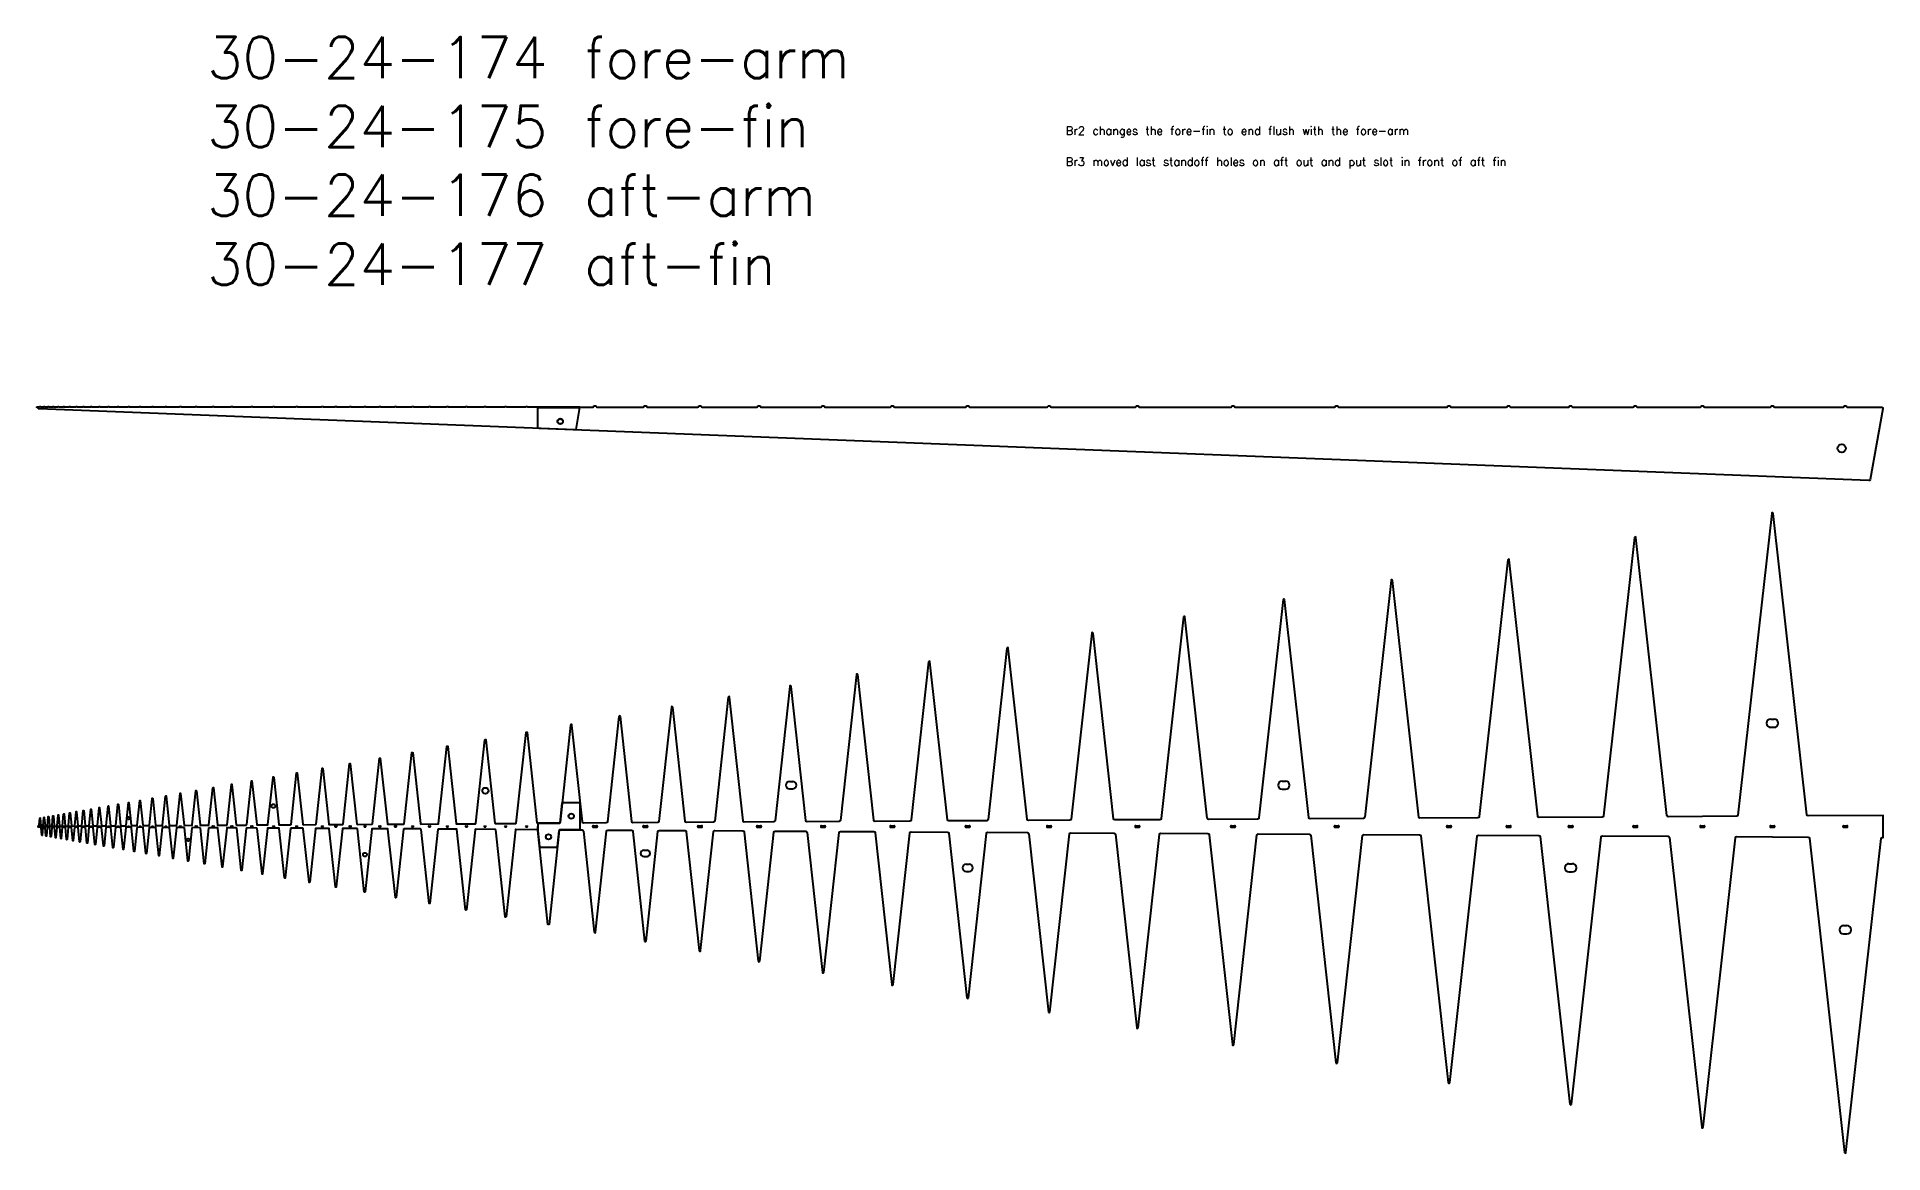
# Model space of a CAD drawing. Extents: x 1.1 to 45.7, y -7.9 to 19.1.
import ezdxf

# ---------------------------------------------------------------- set-up
doc = ezdxf.new("R2010")
doc.units = 0
doc.header["$MEASUREMENT"] = 0
doc.layers.get('0').update_dxf_attribs({"linetype": 'CONTINUOUS'})
for name, color, linetype in [('backArm', 7, 'CONTINUOUS'), ('backArmNotes', 1, 'CONTINUOUS'), ('backFin', 7, 'CONTINUOUS'), ('frontArm', 7, 'CONTINUOUS'), ('frontFin', 7, 'CONTINUOUS')]:
    doc.layers.add(name, color=color, linetype=linetype)
doc.layers.get('backArmNotes').off()
doc.styles.get("Standard").update_dxf_attribs({"font": 'txt.shx'})

# ---------------------------------------------------------------- blocks, each defined once
blk = doc.blocks.new('SLOT3678')
at = {"layer": 'backArm'}
for p, q in [((-0.03925, 0.019), (0.03925, 0.019)), ((-0.03925, -0.019), (0.03925, -0.019))]:
    blk.add_line(p, q, dxfattribs=at)
for centre, start, end in [((-0.03925, 0), 90, 270), ((0.03925, 0), 270, 90)]:
    blk.add_arc(centre, 0.019, start, end, dxfattribs=at)
blk = doc.blocks.new('SLOT1025')
at = {"layer": 'frontArm'}
for p, q in [((-0.0125, 0.005), (0.0125, 0.005)), ((-0.0125, -0.005), (0.0125, -0.005))]:
    blk.add_line(p, q, dxfattribs=at)
for centre, start, end in [((-0.0125, 0), 90, 270), ((0.0125, 0), 270, 90)]:
    blk.add_arc(centre, 0.005, start, end, dxfattribs=at)
blk = doc.blocks.new('SLOT1236')
at = {"layer": 'frontArm'}
for p, q in [((-0.018, 0.006), (0.018, 0.006)), ((-0.018, -0.006), (0.018, -0.006))]:
    blk.add_line(p, q, dxfattribs=at)
for centre, start, end in [((-0.018, 0), 90, 270), ((0.018, 0), 270, 90)]:
    blk.add_arc(centre, 0.006, start, end, dxfattribs=at)
blk = doc.blocks.new('BACKFIN')
blk.add_lwpolyline([(0, -0.225), (0, 0.225, -0.414214), (0.03, 0.255), (1.012, 0.255, 0.414214), (1.016, 0.259), (1.016, 0.261, -0.414214), (1.02, 0.265), (1.316, 0.265), (1.328, 0.265, 0.320734), (1.357, 0.286, -0.345639), (1.372, 0.297), (1.392, 0.297, -0.345639), (1.407, 0.286, 0.320734), (1.436, 0.265), (1.448, 0.265), (2.534, 0.265), (2.546, 0.265, 0.320734), (2.575, 0.286, -0.345639), (2.59, 0.297), (2.61, 0.297, -0.345639), (2.625, 0.286, 0.320734), (2.655, 0.265), (2.666, 0.265), (3.854, 0.265), (3.866, 0.265, 0.320734), (3.895, 0.286, -0.345639), (3.91, 0.297), (3.93, 0.297, -0.345639), (3.945, 0.286, 0.320734), (3.974, 0.265), (3.986, 0.265), (5.284, 0.265), (5.296, 0.265, 0.320734), (5.325, 0.286, -0.345639), (5.34, 0.297), (5.36, 0.297, -0.345639), (5.375, 0.286, 0.320734), (5.404, 0.265), (5.416, 0.265), (6.833, 0.265), (6.845, 0.265, 0.320734), (6.874, 0.286, -0.345639), (6.889, 0.297), (6.909, 0.297, -0.345639), (6.924, 0.286, 0.320734), (6.954, 0.265), (6.965, 0.265), (8.512, 0.265), (8.524, 0.265, 0.320734), (8.553, 0.286, -0.345639), (8.568, 0.297), (8.588, 0.297, -0.345639), (8.603, 0.286, 0.320734), (8.632, 0.265), (8.644, 0.265), (10.331, 0.265), (10.343, 0.265, 0.320734), (10.372, 0.286, -0.345639), (10.387, 0.297), (10.407, 0.297, -0.345639), (10.422, 0.286, 0.320734), (10.451, 0.265), (10.463, 0.265), (12.302, 0.265), (12.313, 0.265, 0.320734), (12.343, 0.286, -0.345639), (12.358, 0.297), (12.378, 0.297, -0.345639), (12.392, 0.286, 0.320734), (12.422, 0.265), (12.433, 0.265), (14.437, 0.265), (14.449, 0.265, 0.320734), (14.478, 0.286, -0.345639), (14.493, 0.297), (14.513, 0.297, -0.345639), (14.528, 0.286, 0.320734), (14.557, 0.265), (14.569, 0.265), (16.75, 0.265), (16.762, 0.265, 0.320734), (16.791, 0.286, -0.345639), (16.806, 0.297), (16.826, 0.297, -0.345639), (16.841, 0.286, 0.320734), (16.87, 0.265), (16.882, 0.265), (19.257, 0.265), (19.269, 0.265, 0.320734), (19.298, 0.286, -0.345639), (19.313, 0.297), (19.333, 0.297, -0.345639), (19.348, 0.286, 0.320734), (19.377, 0.265), (19.389, 0.265), (21.973, 0.265), (21.985, 0.265, 0.320734), (22.014, 0.286, -0.345639), (22.029, 0.297), (22.049, 0.297, -0.345639), (22.064, 0.286, 0.320734), (22.093, 0.265), (22.105, 0.265), (23.415, 0.265), (23.426, 0.265, 0.320734), (23.456, 0.286, -0.345639), (23.471, 0.297), (23.491, 0.297, -0.345639), (23.505, 0.286, 0.320734), (23.535, 0.265), (23.546, 0.265), (24.916, 0.265), (24.927, 0.265, 0.320734), (24.956, 0.286, -0.345639), (24.971, 0.297), (24.991, 0.297, -0.345639), (25.006, 0.286, 0.320734), (25.036, 0.265), (25.047, 0.265), (26.478, 0.265), (26.489, 0.265, 0.320734), (26.519, 0.286, -0.345639), (26.534, 0.297), (26.554, 0.297, -0.345639), (26.568, 0.286, 0.320734), (26.598, 0.265), (26.609, 0.265), (28.104, 0.265), (28.115, 0.265, 0.320734), (28.145, 0.286, -0.345639), (28.16, 0.297), (28.18, 0.297, -0.345639), (28.195, 0.286, 0.320734), (28.224, 0.265), (28.236, 0.265), (29.796, 0.265), (29.808, 0.265, 0.320734), (29.837, 0.286, -0.345639), (29.852, 0.297), (29.872, 0.297, -0.345639), (29.887, 0.286, 0.320734), (29.917, 0.265), (29.928, 0.265), (31.558, 0.265), (31.57, 0.265, 0.320734), (31.599, 0.286, -0.345639), (31.614, 0.297), (31.634, 0.297, -0.345639), (31.649, 0.286, 0.320734), (31.678, 0.265), (31.69, 0.265), (32.497, 0.265, -0.466308), (32.532, 0.224), (32.23, -1.488, -0.375117), (32.23, -1.488, -0.375117), (32.194, -1.517), (0.029, -0.255, -0.40277)], format="xyb", close=True)
at = {"layer": 'backFin'}
for centre, radius in [((0.543, -0.085), 0.065), ((31.538, -0.735), 0.1)]:
    blk.add_circle(centre, radius, dxfattribs=at)
blk = doc.blocks.new('FRONTFIN')
at = {"layer": 'frontFin'}
blk.add_lwpolyline([(14.114, -0.616), (1.139, -0.107), (1.135, -0.107, -0.454422), (1.131, -0.101), (1.132, -0.093), (1.132, -0.093, 0.399989), (1.126, -0.083), (1.096, -0.078, -0.414214), (1.091, -0.072), (1.093, -0.062, -0.414214), (1.099, -0.058), (1.124, -0.063), (1.124, -0.063), (1.134, -0.063), (1.134, -0.063), (1.134, -0.063), (1.146, -0.063), (1.15, -0.063, 0.414214), (1.158, -0.055), (1.158, -0.055, -0.414214), (1.163, -0.05), (1.171, -0.05, -0.414214), (1.176, -0.055), (1.176, -0.055, 0.414214), (1.184, -0.063), (1.185, -0.063), (1.244, -0.063), (1.247, -0.063, 0.414214), (1.255, -0.055), (1.255, -0.055, -0.414214), (1.26, -0.05), (1.268, -0.05, -0.414214), (1.273, -0.055), (1.273, -0.055, 0.414214), (1.281, -0.063), (1.283, -0.063), (1.349, -0.063), (1.353, -0.063, 0.414214), (1.361, -0.055), (1.361, -0.055, -0.414214), (1.366, -0.05), (1.374, -0.05, -0.414214), (1.379, -0.055), (1.379, -0.055, 0.414214), (1.387, -0.063), (1.388, -0.063), (1.464, -0.063), (1.467, -0.063, 0.414214), (1.475, -0.055), (1.475, -0.055, -0.414214), (1.48, -0.05), (1.488, -0.05, -0.414214), (1.493, -0.055), (1.493, -0.055, 0.414214), (1.501, -0.063), (1.503, -0.063), (1.587, -0.063), (1.591, -0.063, 0.414214), (1.599, -0.055), (1.599, -0.055, -0.414214), (1.604, -0.05), (1.612, -0.05, -0.414214), (1.617, -0.055), (1.617, -0.055, 0.414214), (1.625, -0.063), (1.627, -0.063), (1.722, -0.063), (1.726, -0.063, 0.414214), (1.734, -0.055), (1.734, -0.055, -0.414214), (1.739, -0.05), (1.747, -0.05, -0.414214), (1.752, -0.055), (1.752, -0.055, 0.414214), (1.76, -0.063), (1.761, -0.063), (1.867, -0.063), (1.871, -0.063, 0.414214), (1.879, -0.055), (1.879, -0.055, -0.414214), (1.884, -0.05), (1.892, -0.05, -0.414214), (1.897, -0.055), (1.897, -0.055, 0.414214), (1.905, -0.063), (1.906, -0.063), (2.025, -0.063), (2.029, -0.063, 0.414214), (2.037, -0.055), (2.037, -0.055, -0.414214), (2.042, -0.05), (2.05, -0.05, -0.414214), (2.055, -0.055), (2.055, -0.055, 0.414214), (2.063, -0.063), (2.064, -0.063), (2.196, -0.063), (2.199, -0.063, 0.414214), (2.207, -0.055), (2.207, -0.055, -0.414214), (2.212, -0.05), (2.22, -0.05, -0.414214), (2.225, -0.055), (2.225, -0.055, 0.414214), (2.233, -0.063), (2.235, -0.063), (2.381, -0.063), (2.385, -0.063, 0.414214), (2.393, -0.055), (2.393, -0.055, -0.414214), (2.398, -0.05), (2.406, -0.05, -0.414214), (2.411, -0.055), (2.411, -0.055, 0.414214), (2.419, -0.063), (2.42, -0.063), (2.581, -0.063), (2.585, -0.063, 0.414214), (2.593, -0.055), (2.593, -0.055, -0.414214), (2.598, -0.05), (2.606, -0.05, -0.414214), (2.611, -0.055), (2.611, -0.055, 0.414214), (2.619, -0.063), (2.62, -0.063), (2.798, -0.063), (2.802, -0.063, 0.414214), (2.81, -0.055), (2.81, -0.055, -0.414214), (2.815, -0.05), (2.823, -0.05, -0.414214), (2.828, -0.055), (2.828, -0.055, 0.414214), (2.836, -0.063), (2.838, -0.063), (3.034, -0.063), (3.038, -0.063, 0.414214), (3.046, -0.055), (3.046, -0.055, -0.414214), (3.051, -0.05), (3.059, -0.05, -0.414214), (3.064, -0.055), (3.064, -0.055, 0.414214), (3.072, -0.063), (3.073, -0.063), (3.289, -0.063), (3.293, -0.063, 0.414214), (3.301, -0.055), (3.301, -0.055, -0.414214), (3.306, -0.05), (3.314, -0.05, -0.414214), (3.319, -0.055), (3.319, -0.055, 0.414214), (3.327, -0.063), (3.328, -0.063), (3.565, -0.063), (3.569, -0.063, 0.414214), (3.577, -0.055), (3.577, -0.055, -0.414214), (3.582, -0.05), (3.59, -0.05, -0.414214), (3.595, -0.055), (3.595, -0.055, 0.414214), (3.603, -0.063), (3.604, -0.063), (3.865, -0.063), (3.868, -0.063, 0.414214), (3.876, -0.055), (3.876, -0.055, -0.414214), (3.881, -0.05), (3.889, -0.05, -0.414214), (3.894, -0.055), (3.894, -0.055, 0.414214), (3.902, -0.063), (3.904, -0.063), (4.189, -0.063), (4.193, -0.063, 0.414214), (4.201, -0.055), (4.201, -0.055, -0.414214), (4.206, -0.05), (4.214, -0.05, -0.414214), (4.219, -0.055), (4.219, -0.055, 0.414214), (4.227, -0.063), (4.228, -0.063), (4.532, -0.063), (4.536, -0.063, 0.414214), (4.544, -0.055), (4.544, -0.055, -0.414214), (4.549, -0.05), (4.573, -0.05, -0.414214), (4.578, -0.055), (4.578, -0.055, 0.414214), (4.586, -0.063), (4.587, -0.063), (4.913, -0.063), (4.917, -0.063, 0.414214), (4.925, -0.055), (4.925, -0.055, -0.414214), (4.93, -0.05), (4.954, -0.05, -0.414214), (4.959, -0.055), (4.959, -0.055, 0.414214), (4.967, -0.063), (4.968, -0.063), (5.326, -0.063), (5.33, -0.063, 0.414214), (5.338, -0.055), (5.338, -0.055, -0.414214), (5.343, -0.05), (5.367, -0.05, -0.414214), (5.372, -0.055), (5.372, -0.055, 0.414214), (5.38, -0.063), (5.381, -0.063), (5.777, -0.063), (5.781, -0.063, 0.414214), (5.789, -0.055), (5.789, -0.055, -0.414214), (5.794, -0.05), (5.818, -0.05, -0.414214), (5.823, -0.055), (5.823, -0.055, 0.414214), (5.831, -0.063), (5.832, -0.063), (6.262, -0.063), (6.266, -0.063, 0.414214), (6.274, -0.055), (6.274, -0.055, -0.414214), (6.279, -0.05), (6.303, -0.05, -0.414214), (6.308, -0.055), (6.308, -0.055, 0.414214), (6.316, -0.063), (6.317, -0.063), (6.787, -0.063), (6.791, -0.063, 0.414214), (6.799, -0.055), (6.799, -0.055, -0.414214), (6.804, -0.05), (6.828, -0.05, -0.414214), (6.833, -0.055), (6.833, -0.055, 0.414214), (6.841, -0.063), (6.842, -0.063), (7.345, -0.063), (7.349, -0.063, 0.414214), (7.357, -0.055), (7.357, -0.055, -0.414214), (7.362, -0.05), (7.386, -0.05, -0.414214), (7.391, -0.055), (7.391, -0.055, 0.414214), (7.399, -0.063), (7.4, -0.063), (7.967, -0.063), (7.971, -0.063, 0.414214), (7.979, -0.055), (7.979, -0.055, -0.414214), (7.984, -0.05), (8.008, -0.05, -0.414214), (8.013, -0.055), (8.013, -0.055, 0.414214), (8.021, -0.063), (8.022, -0.063), (8.294, -0.063), (8.298, -0.063, 0.414214), (8.306, -0.055), (8.306, -0.055, -0.414214), (8.311, -0.05), (8.335, -0.05, -0.414214), (8.34, -0.055), (8.34, -0.055, 0.414214), (8.348, -0.063), (8.349, -0.063), (8.641, -0.063), (8.645, -0.063, 0.414214), (8.653, -0.055), (8.653, -0.055, -0.414214), (8.658, -0.05), (8.682, -0.05, -0.414214), (8.687, -0.055), (8.687, -0.055, 0.414214), (8.695, -0.063), (8.696, -0.063), (8.996, -0.063), (9, -0.063, 0.414214), (9.008, -0.055), (9.008, -0.055, -0.414214), (9.013, -0.05), (9.037, -0.05, -0.414214), (9.042, -0.055), (9.042, -0.055, 0.414214), (9.05, -0.063), (9.051, -0.063), (9.358, -0.063), (9.362, -0.063, 0.414214), (9.37, -0.055), (9.37, -0.055, -0.414214), (9.375, -0.05), (9.399, -0.05, -0.414214), (9.404, -0.055), (9.404, -0.055, 0.414214), (9.412, -0.063), (9.413, -0.063), (9.734, -0.063), (9.738, -0.063, 0.414214), (9.746, -0.055), (9.746, -0.055, -0.414214), (9.751, -0.05), (9.775, -0.05, -0.414214), (9.78, -0.055), (9.78, -0.055, 0.414214), (9.788, -0.063), (9.789, -0.063), (10.15, -0.063), (10.154, -0.063, 0.414214), (10.162, -0.055), (10.162, -0.055, -0.414214), (10.167, -0.05), (10.191, -0.05, -0.414214), (10.196, -0.055), (10.196, -0.055, 0.414214), (10.204, -0.063), (10.205, -0.063), (10.558, -0.063), (10.561, -0.063, 0.414214), (10.569, -0.055), (10.569, -0.055, -0.414214), (10.574, -0.05), (10.598, -0.05, -0.414214), (10.603, -0.055), (10.603, -0.055, 0.414214), (10.611, -0.063), (10.613, -0.063), (10.991, -0.063), (10.994, -0.063, 0.414214), (11.002, -0.055), (11.002, -0.055, -0.414214), (11.007, -0.05), (11.031, -0.05, -0.414214), (11.036, -0.055), (11.036, -0.055, 0.414214), (11.044, -0.063), (11.046, -0.063), (11.451, -0.063), (11.455, -0.063, 0.414214), (11.463, -0.055), (11.463, -0.055, -0.414214), (11.468, -0.05), (11.492, -0.05, -0.414214), (11.497, -0.055), (11.497, -0.055, 0.414214), (11.505, -0.063), (11.506, -0.063), (11.901, -0.063), (11.904, -0.063, 0.414214), (11.912, -0.055), (11.912, -0.055, -0.414214), (11.917, -0.05), (11.941, -0.05, -0.414214), (11.946, -0.055), (11.946, -0.055, 0.414214), (11.954, -0.063), (11.956, -0.063), (12.399, -0.063), (12.403, -0.063, 0.414214), (12.411, -0.055), (12.411, -0.055, -0.414214), (12.416, -0.05), (12.44, -0.05, -0.414214), (12.445, -0.055), (12.445, -0.055, 0.414214), (12.453, -0.063), (12.454, -0.063), (12.907, -0.063), (12.911, -0.063, 0.414214), (12.919, -0.055), (12.919, -0.055, -0.414214), (12.924, -0.05), (12.948, -0.05, -0.414214), (12.953, -0.055), (12.953, -0.055, 0.414214), (12.961, -0.063), (12.963, -0.063), (14.208, -0.063, -0.466308), (14.218, -0.074), (14.124, -0.608, -0.375117)], format="xyb", close=True, dxfattribs=at)
blk.add_circle((13.75, -0.411), 0.065, dxfattribs=at)

msp = doc.modelspace()

# ---------------------------------------------------------------- linework, layer by layer
at = {"layer": 'backArm'}
for p, q in [((43.03, 2.6), (43.11, 2.6)), ((43.03, 2.4), (43.11, 2.4)), ((19.293, 1.087), (19.373, 1.087)), ((19.293, 0.913), (19.373, 0.913)), ((31.212, 1.1), (31.292, 1.1)), ((31.212, 0.9), (31.292, 0.9)), ((15.768, -0.576), (15.848, -0.576)), ((15.768, -0.724), (15.848, -0.724)), ((23.564, -0.913), (23.644, -0.913)), ((23.564, -1.087), (23.644, -1.087)), ((38.149, -0.9), (38.229, -0.9)), ((38.149, -1.1), (38.229, -1.1)), ((44.791, -2.4), (44.871, -2.4)), ((44.791, -2.6), (44.871, -2.6))]:
    msp.add_line(p, q, dxfattribs=at)
msp.add_lwpolyline([(13.267, -0.5), (13.663, -0.5, 0.383331), (13.683, -0.482), (13.723, -0.108, -0.382373), (13.755, -0.08), (14.278, -0.083, -0.380499), (14.31, -0.112), (14.573, -2.557, 0.898249), (14.606, -2.557), (14.869, -0.115, -0.382169), (14.901, -0.086), (15.472, -0.09, -0.380445), (15.504, -0.119), (15.791, -2.772, 0.897821), (15.824, -2.772), (16.111, -0.122, -0.381981), (16.142, -0.094), (16.767, -0.098, -0.380396), (16.798, -0.126), (17.11, -3.005, 0.897427), (17.144, -3.005), (17.456, -0.13, -0.381809), (17.488, -0.101), (18.169, -0.106, -0.38035), (18.201, -0.134), (18.54, -3.257, 0.897064), (18.574, -3.257), (18.914, -0.138, -0.38165), (18.945, -0.11), (19.688, -0.115, -0.380307), (19.72, -0.143), (20.09, -3.53, 0.896729), (20.124, -3.53), (20.493, -0.148, -0.381503), (20.525, -0.119), (21.334, -0.124, -0.380267), (21.366, -0.153), (21.768, -3.826, 0.896421), (21.802, -3.826), (22.204, -0.158, -0.381368), (22.236, -0.129), (23.118, -0.135, -0.38023), (23.149, -0.163), (23.587, -4.147, 0.896137), (23.621, -4.147), (24.058, -0.168, -0.381244), (24.09, -0.14), (25.05, -0.146, -0.380196), (25.082, -0.174), (25.558, -4.494, 0.895875), (25.592, -4.494), (26.067, -0.18, -0.381129), (26.099, -0.152), (27.144, -0.158, -0.380164), (27.176, -0.186), (27.693, -4.871, 0.895634), (27.727, -4.871), (28.244, -0.193, -0.381023), (28.275, -0.164), (29.413, -0.171, -0.380134), (29.444, -0.2), (30.007, -5.279, 0.895411), (30.04, -5.279), (30.602, -0.206, -0.380926), (30.633, -0.178), (31.871, -0.186, -0.380107), (31.902, -0.214), (32.513, -5.721, 0.895206), (32.547, -5.721), (33.157, -0.221, -0.380836), (33.189, -0.193), (34.534, -0.201, -0.380081), (34.566, -0.229), (35.229, -6.2, 0.895017), (35.263, -6.2), (35.926, -0.237, -0.380754), (35.957, -0.209), (37.42, -0.218, -0.380058), (37.451, -0.246), (38.172, -6.719, 0.894843), (38.206, -6.719), (38.925, -0.255, -0.380678), (38.957, -0.226), (40.546, -0.236, -0.380036), (40.578, -0.264), (41.36, -7.281, 0.894682), (41.394, -7.281), (42.175, -0.274, -0.380607), (42.207, -0.245), (43.934, -0.256, -0.380016), (43.965, -0.284), (44.815, -7.89, 0.894534), (44.848, -7.89), (45.697, -0.294, -0.380543), (45.728, -0.266), (45.746, -0.266), (45.746, 0.266), (43.932, 0.255, -0.386924), (43.901, 0.284), (43.087, 7.579, 0.894609), (43.053, 7.579), (42.237, 0.274, -0.380573), (42.206, 0.246), (40.549, 0.236, -0.386963), (40.518, 0.264), (39.768, 6.994, 0.894763), (39.734, 6.994), (38.983, 0.255, -0.38064), (38.951, 0.227), (37.427, 0.218, -0.387006), (37.395, 0.246), (36.705, 6.454, 0.894931), (36.671, 6.454), (35.979, 0.238, -0.380713), (35.948, 0.209), (34.545, 0.201, -0.387053), (34.514, 0.229), (33.878, 5.955, 0.895113), (33.844, 5.955), (33.207, 0.222, -0.380792), (33.176, 0.193), (31.885, 0.185, -0.387105), (31.854, 0.214), (31.269, 5.495, 0.89531), (31.235, 5.495), (30.649, 0.207, -0.380878), (30.617, 0.178), (29.431, 0.171, -0.38716), (29.399, 0.199), (28.86, 5.071, 0.895524), (28.827, 5.071), (28.287, 0.193, -0.380972), (28.256, 0.164), (27.165, 0.158, -0.387221), (27.133, 0.186), (26.638, 4.679, 0.895756), (26.604, 4.679), (26.108, 0.18, -0.381073), (26.076, 0.152), (25.074, 0.146, -0.387286), (25.042, 0.174), (24.587, 4.317, 0.896008), (24.553, 4.317), (24.096, 0.169, -0.381182), (24.065, 0.14), (23.144, 0.134, -0.387358), (23.113, 0.163), (22.693, 3.983, 0.896281), (22.66, 3.983), (22.24, 0.158, -0.381302), (22.208, 0.129), (21.363, 0.124, -0.387435), (21.331, 0.152), (20.946, 3.675, 0.896577), (20.912, 3.675), (20.526, 0.148, -0.381431), (20.495, 0.119), (19.719, 0.114, -0.387519), (19.687, 0.143), (19.333, 3.391, 0.896899), (19.3, 3.391), (18.945, 0.139, -0.381571), (18.913, 0.11), (18.202, 0.106, -0.38761), (18.17, 0.134), (17.845, 3.128, 0.897248), (17.811, 3.128), (17.485, 0.13, -0.381724), (17.454, 0.102), (16.801, 0.097, -0.38771), (16.77, 0.126), (16.471, 2.886, 0.897627), (16.437, 2.886), (16.138, 0.122, -0.381889), (16.107, 0.094), (15.509, 0.09, -0.387818), (15.477, 0.118), (15.203, 2.663, 0.898038), (15.169, 2.663), (14.895, 0.115, -0.382069), (14.863, 0.087), (14.316, 0.083, -0.387935), (14.285, 0.112), (14.033, 2.456, 0.898485), (13.999, 2.456), (13.747, 0.108, -0.382264), (13.716, 0.08), (13.227, 0.077, 0.412511), (13.207, 0.057), (13.207, -0.105), (13.248, -0.482, 0.383328)], format="xyb", close=True, dxfattribs=at)
msp.add_lwpolyline([(13.207, -0.105), (13.207, 0)], dxfattribs=at)
for centre in [(14.016, 0.25), (13.465, -0.25)]:
    msp.add_circle(centre, 0.065, dxfattribs=at)
for centre, radius, start, end in [((43.03, 2.5), 0.1, 90, 270), ((43.11, 2.5), 0.1, 270, 90), ((19.293, 1), 0.087, 90, 270), ((19.373, 1), 0.087, 270, 90), ((31.212, 1), 0.1, 90, 270), ((31.292, 1), 0.1, 270, 90), ((15.768, -0.65), 0.074, 90, 270), ((15.848, -0.65), 0.074, 270, 90), ((23.564, -1), 0.087, 90, 270), ((23.644, -1), 0.087, 270, 90), ((38.149, -1), 0.1, 90, 270), ((38.229, -1), 0.1, 270, 90), ((44.791, -2.5), 0.1, 90, 270), ((44.871, -2.5), 0.1, 270, 90)]:
    msp.add_arc(centre, radius, start, end, dxfattribs=at)
at = {"layer": 'frontArm'}
msp.add_lwpolyline([(2.442, -0.016), (2.361, -0.016, 0.394532), (2.35, -0.026), (2.313, -0.401, -0.90529), (2.301, -0.401), (2.264, -0.026, 0.373457), (2.254, -0.016), (2.179, -0.016, 0.416228), (2.169, -0.026), (2.135, -0.37, -0.906387), (2.123, -0.37), (2.09, -0.025, 0.386152), (2.08, -0.016), (2.012, -0.016, 0.409265), (2.002, -0.026), (1.971, -0.341, -0.907586), (1.959, -0.341), (1.929, -0.026, 0.421587), (1.919, -0.016), (1.857, -0.016, 0.427492), (1.847, -0.026), (1.82, -0.314, -0.908896), (1.808, -0.314), (1.78, -0.026, 0.433076), (1.77, -0.016), (1.715, -0.016, 0.434436), (1.705, -0.026), (1.68, -0.29, -0.910329), (1.668, -0.29), (1.643, -0.026, 0.413778), (1.633, -0.016), (1.583, -0.016, 0.435248), (1.573, -0.026), (1.551, -0.267, -0.911898), (1.539, -0.267), (1.517, -0.026, 0.393636), (1.507, -0.016), (1.462, -0.016, 0.424322), (1.452, -0.026), (1.432, -0.246, -0.913617), (1.42, -0.246), (1.4, -0.026, 0.393049), (1.39, -0.016), (1.35, -0.016, 0.426639), (1.34, -0.026), (1.322, -0.227, -0.915503), (1.31, -0.227), (1.292, -0.026, 0.431924), (1.283, -0.016), (1.246, -0.016, 0.375619), (1.236, -0.026), (1.221, -0.209, -0.917573), (1.209, -0.209), (1.193, -0.029, 0.389256), (1.183, -0.02), (1.144, -0.02), (1.13, -0.02, -0.414214), (1.124, -0.014), (1.124, 0.014, -0.428232), (1.13, 0.02), (1.137, 0.02, 0.389603), (1.146, 0.029), (1.161, 0.2, -0.918647), (1.173, 0.2), (1.189, 0.016, 0.394595), (1.199, 0.007), (1.231, 0.007, 0.379482), (1.241, 0.016), (1.258, 0.217, -0.91648), (1.27, 0.217), (1.288, 0.016, 0.393233), (1.298, 0.007), (1.334, 0.008, 0.379692), (1.344, 0.017), (1.364, 0.236, -0.914507), (1.376, 0.236), (1.396, 0.017, 0.391993), (1.405, 0.008), (1.447, 0.008, 0.379871), (1.457, 0.017), (1.478, 0.256, -0.91271), (1.49, 0.256), (1.512, 0.018, 0.390861), (1.522, 0.009), (1.568, 0.009, 0.380025), (1.578, 0.018), (1.602, 0.278, -0.91107), (1.614, 0.278), (1.638, 0.018, 0.389828), (1.648, 0.009), (1.7, 0.01, 0.380159), (1.71, 0.019), (1.737, 0.302, -0.909573), (1.749, 0.302), (1.775, 0.019, 0.388884), (1.785, 0.01), (1.843, 0.011, 0.380275), (1.852, 0.02), (1.882, 0.327, -0.908205), (1.894, 0.327), (1.924, 0.02, 0.388021), (1.934, 0.011), (1.997, 0.012, 0.380378), (2.007, 0.021), (2.04, 0.355, -0.906954), (2.052, 0.355), (2.084, 0.021, 0.38723), (2.094, 0.012), (2.165, 0.013, 0.380468), (2.174, 0.022), (2.211, 0.385, -0.905808), (2.222, 0.385), (2.258, 0.022, 0.386506), (2.268, 0.013), (2.346, 0.014, 0.380548), (2.356, 0.023), (2.396, 0.418, -0.904759), (2.407, 0.418), (2.447, 0.023, 0.385843), (2.457, 0.014), (2.543, 0.015, 0.380619), (2.553, 0.024), (2.596, 0.453, -0.903798), (2.608, 0.453), (2.651, 0.024, 0.385235), (2.661, 0.015), (2.756, 0.016, 0.380683), (2.766, 0.025), (2.813, 0.492, -0.902917), (2.825, 0.492), (2.873, 0.026, 0.384676), (2.883, 0.017), (2.986, 0.017, 0.38074), (2.996, 0.026), (3.049, 0.533, -0.902108), (3.061, 0.533), (3.113, 0.027, 0.384164), (3.123, 0.018), (3.237, 0.019, 0.380791), (3.246, 0.028), (3.304, 0.578, -0.901365), (3.316, 0.578), (3.373, 0.029, 0.383694), (3.383, 0.02), (3.508, 0.02, 0.380837), (3.517, 0.029), (3.58, 0.627, -0.900684), (3.592, 0.627), (3.654, 0.03, 0.383261), (3.664, 0.021), (3.801, 0.022, 0.380879), (3.811, 0.031), (3.879, 0.68, -0.900057), (3.891, 0.68), (3.96, 0.032, 0.382864), (3.97, 0.023), (4.119, 0.024, 0.380916), (4.129, 0.033), (4.204, 0.737, -0.899482), (4.216, 0.737), (4.29, 0.034, 0.382499), (4.3, 0.025), (4.464, 0.026, 0.38095), (4.474, 0.035), (4.555, 0.799, -0.898952), (4.567, 0.799), (4.649, 0.036, 0.382163), (4.659, 0.027), (4.837, 0.028, 0.380981), (4.847, 0.037), (4.936, 0.866, -0.898466), (4.948, 0.866), (5.037, 0.038, 0.381854), (5.047, 0.029), (5.242, 0.031, 0.381009), (5.252, 0.039), (5.349, 0.939, -0.898018), (5.361, 0.939), (5.457, 0.041, 0.38157), (5.467, 0.032), (5.68, 0.033, 0.381034), (5.69, 0.042), (5.796, 1.018, -0.382981), (5.802, 1.023), (5.802, 1.023, -0.382981), (5.808, 1.018), (5.913, 0.043, 0.381446), (5.923, 0.034), (6.155, 0.036, 0.381058), (6.165, 0.045), (6.28, 1.103, -0.382981), (6.286, 1.108), (6.287, 1.108, -0.382981), (6.293, 1.103), (6.407, 0.046, 0.381446), (6.417, 0.037), (6.67, 0.039, 0.381079), (6.68, 0.048), (6.804, 1.196, -0.382981), (6.81, 1.201), (6.812, 1.201, -0.382981), (6.818, 1.196), (6.942, 0.049, 0.381446), (6.952, 0.04), (7.227, 0.042, 0.381098), (7.237, 0.051), (7.372, 1.296, -0.382981), (7.378, 1.301), (7.381, 1.301, -0.382981), (7.387, 1.296), (7.522, 0.053, 0.381446), (7.531, 0.044), (7.832, 0.046, 0.381116), (7.842, 0.055), (7.988, 1.404, -0.382981), (7.994, 1.41), (7.998, 1.41, -0.382981), (8.004, 1.404), (8.15, 0.056, 0.381446), (8.159, 0.047), (8.486, 0.049, 0.381132), (8.496, 0.058), (8.655, 1.522, -0.382981), (8.661, 1.528), (8.666, 1.528, -0.382981), (8.672, 1.522), (8.83, 0.06, 0.381446), (8.84, 0.051), (9.195, 0.054, 0.381146), (9.205, 0.062), (9.377, 1.65, -0.382981), (9.383, 1.655), (9.39, 1.655, -0.382981), (9.396, 1.65), (9.567, 0.065, 0.381445), (9.577, 0.056), (9.964, 0.058, 0.38116), (9.974, 0.067), (10.16, 1.788, -0.382981), (10.166, 1.793), (10.175, 1.793, -0.382981), (10.181, 1.788), (10.366, 0.069, 0.381445), (10.376, 0.06), (10.797, 0.063, 0.381172), (10.806, 0.072), (11.008, 1.938, -0.382981), (11.014, 1.943), (11.025, 1.943, -0.382981), (11.03, 1.938), (11.232, 0.074, 0.381445), (11.242, 0.065), (11.699, 0.068, 0.381184), (11.709, 0.077), (11.928, 2.1, -0.382981), (11.933, 2.105), (11.945, 2.105, -0.382981), (11.951, 2.1), (12.17, 0.08, 0.381445), (12.179, 0.071), (12.676, 0.074, 0.381194), (12.686, 0.083), (12.923, 2.276, -0.382981), (12.929, 2.281), (12.943, 2.281, -0.382981), (12.949, 2.276), (13.186, 0.086, 0.381445), (13.195, 0.077), (13.735, 0.08, 0.381203), (13.745, 0.089), (13.798, 0.574, -0.382981), (13.805, 0.58), (14.21, 0.58, -0.414214), (14.22, 0.57), (14.22, -0.073, -0.415975), (14.21, -0.083), (13.735, -0.08, 0.388104), (13.725, -0.089), (13.479, -2.369, -0.383113), (13.473, -2.374), (13.458, -2.374, -0.382981), (13.452, -2.369), (13.205, -0.086, 0.381314), (13.195, -0.077), (12.677, -0.074, 0.388111), (12.667, -0.083), (12.44, -2.186, -0.383113), (12.434, -2.191), (12.421, -2.191, -0.382981), (12.415, -2.186), (12.188, -0.08, 0.381314), (12.178, -0.071), (11.701, -0.068, 0.388121), (11.691, -0.077), (11.482, -2.017, -0.383113), (11.476, -2.022), (11.465, -2.022, -0.382981), (11.459, -2.017), (11.249, -0.074, 0.381314), (11.239, -0.065), (10.8, -0.063, 0.388132), (10.79, -0.072), (10.597, -1.861, -0.383113), (10.591, -1.867), (10.582, -1.867, -0.382981), (10.576, -1.861), (10.382, -0.069, 0.381314), (10.372, -0.06), (9.969, -0.058, 0.388144), (9.959, -0.067), (9.781, -1.717, -0.383113), (9.775, -1.723), (9.767, -1.723, -0.382981), (9.761, -1.717), (9.582, -0.065, 0.381314), (9.572, -0.056), (9.201, -0.053, 0.388157), (9.191, -0.062), (9.027, -1.585, -0.383113), (9.021, -1.59), (9.015, -1.59, -0.382981), (9.009, -1.585), (8.844, -0.06, 0.381314), (8.834, -0.051), (8.493, -0.049, 0.388171), (8.483, -0.058), (8.331, -1.462, -0.383113), (8.325, -1.468), (8.32, -1.468, -0.382981), (8.314, -1.462), (8.162, -0.056, 0.381314), (8.152, -0.047), (7.839, -0.046, 0.388186), (7.829, -0.054), (7.689, -1.349, -0.383114), (7.683, -1.354), (7.68, -1.354, -0.382981), (7.674, -1.349), (7.533, -0.053, 0.381314), (7.524, -0.044), (7.236, -0.042, 0.388203), (7.226, -0.051), (7.097, -1.245, -0.383114), (7.091, -1.25), (7.088, -1.25, -0.382981), (7.082, -1.245), (6.953, -0.049, 0.381314), (6.943, -0.04), (6.679, -0.039, 0.388222), (6.669, -0.048), (6.55, -1.148, -0.383114), (6.544, -1.154), (6.543, -1.154, -0.382981), (6.537, -1.148), (6.417, -0.046, 0.381314), (6.407, -0.037), (6.165, -0.036, 0.388242), (6.155, -0.045), (6.045, -1.059, -0.383114), (6.04, -1.065), (6.039, -1.065, -0.382981), (6.033, -1.059), (5.923, -0.043, 0.381314), (5.913, -0.034), (5.691, -0.033, 0.388264), (5.681, -0.042), (5.58, -0.977, -0.897815), (5.568, -0.977), (5.467, -0.041, 0.381432), (5.457, -0.032), (5.253, -0.03, 0.388289), (5.243, -0.039), (5.15, -0.902, -0.898245), (5.138, -0.902), (5.045, -0.038, 0.381705), (5.036, -0.029), (4.849, -0.028, 0.388315), (4.839, -0.037), (4.754, -0.832, -0.898712), (4.742, -0.832), (4.657, -0.036, 0.382001), (4.647, -0.027), (4.476, -0.026, 0.388345), (4.466, -0.035), (4.388, -0.767, -0.89922), (4.376, -0.767), (4.298, -0.034, 0.382322), (4.288, -0.025), (4.132, -0.024, 0.388377), (4.122, -0.033), (4.05, -0.708, -0.899773), (4.038, -0.708), (3.967, -0.032, 0.382672), (3.957, -0.023), (3.814, -0.022, 0.388413), (3.804, -0.031), (3.739, -0.653, -0.900374), (3.727, -0.653), (3.661, -0.03, 0.383052), (3.651, -0.021), (3.521, -0.02, 0.388453), (3.511, -0.029), (3.451, -0.602, -0.901028), (3.439, -0.602), (3.379, -0.029, 0.383466), (3.369, -0.02), (3.25, -0.019, 0.388497), (3.24, -0.028), (3.186, -0.555, -0.901741), (3.174, -0.555), (3.119, -0.027, 0.383916), (3.109, -0.018), (3, -0.017, 0.388546), (2.99, -0.026), (2.941, -0.512, -0.902517), (2.929, -0.512), (2.879, -0.026, 0.384406), (2.869, -0.017), (2.77, -0.016, 0.3886), (2.76, -0.025), (2.714, -0.472, -0.903362), (2.703, -0.472), (2.657, -0.024, 0.38494), (2.647, -0.015), (2.557, -0.015, 0.38866), (2.547, -0.024), (2.506, -0.435, -0.904284), (2.494, -0.435), (2.452, -0.026, 0.418311)], format="xyb", close=True, dxfattribs=at)
for centre, radius in [((11.939, 0.865), 0.074), ((6.811, 0.495), 0.046), ((3.31, 0.2), 0.032), ((14.016, 0.25), 0.065), ((4.748, -0.32), 0.0325), ((13.465, -0.25), 0.065), ((9.025, -0.68), 0.046)]:
    msp.add_circle(centre, radius, dxfattribs=at)

# ---------------------------------------------------------------- block references
for name, p in [('FRONTFIN', (0, 10.218)), ('BACKFIN', (13.207, 9.887))]:
    msp.add_blockref(name, p)
at = {"layer": 'backArm'}
for name, p in [('SLOT1025', (1.888, 0)), ('SLOT1025', (2.216, 0)), ('SLOT1236', (9.387, 0)), ('SLOT3678', (20.107, 0))]:
    msp.add_blockref(name, p, dxfattribs=at)
at = {"layer": 'backArmNotes'}
for p in [(14.59, 0), (15.808, 0), (17.127, 0), (18.557, 0), (21.785, 0), (23.604, 0), (25.575, 0), (27.71, 0), (30.023, 0), (32.53, 0), (35.246, 0), (36.688, 0), (38.189, 0), (39.751, 0), (41.377, 0), (43.07, 0), (44.831, 0)]:
    msp.add_blockref('SLOT3678', p, dxfattribs=at)
at = {"layer": 'frontArm'}
for name, p in [('SLOT1025', (1.167, 0)), ('SLOT1025', (1.264, 0)), ('SLOT1025', (1.37, 0)), ('SLOT1025', (1.484, 0)), ('SLOT1025', (1.608, 0)), ('SLOT1025', (1.743, 0)), ('SLOT1025', (2.046, 0)), ('SLOT1025', (2.402, 0)), ('SLOT1025', (2.602, 0)), ('SLOT1025', (2.819, 0)), ('SLOT1025', (3.055, 0)), ('SLOT1025', (3.31, 0)), ('SLOT1025', (3.586, 0)), ('SLOT1025', (3.885, 0)), ('SLOT1025', (4.21, 0)), ('SLOT1236', (4.561, 0)), ('SLOT1236', (4.942, 0)), ('SLOT1236', (5.355, 0)), ('SLOT1236', (5.806, 0)), ('SLOT1236', (6.291, 0)), ('SLOT1236', (6.816, 0)), ('SLOT1236', (7.374, 0)), ('SLOT1236', (7.996, 0)), ('SLOT1236', (8.323, 0)), ('SLOT1236', (8.67, 0)), ('SLOT1236', (9.025, 0)), ('SLOT1236', (9.763, 0)), ('SLOT1236', (10.179, 0)), ('SLOT1236', (10.586, 0)), ('SLOT1236', (11.019, 0)), ('SLOT1236', (11.48, 0)), ('SLOT1236', (11.929, 0)), ('SLOT1236', (12.428, 0)), ('SLOT1236', (12.936, 0))]:
    msp.add_blockref(name, p, dxfattribs=at)

# ---------------------------------------------------------------- texts
at = {"char_height": 0.2, "width": 15.4374, "attachment_point": 1}
for s, insert in [('Br2 changes the fore-fin to end flush with the fore-arm', (25.979, 16.94)), ('Br3 moved last standoff holes on aft out and put slot in front of aft fin', (25.979, 16.19))]:
    msp.add_mtext(s, dxfattribs=dict(at, insert=insert))
at = {"layer": 'backArm'}
for s, p in [('30-24-174 fore-arm', (5.21, 18.11)), ('30-24-175 fore-fin', (5.21, 16.444)), ('30-24-176 aft-arm', (5.21, 14.777)), ('30-24-177 aft-fin', (5.21, 13.11))]:
    msp.add_text(s, height=1, dxfattribs=at).set_placement(p)

doc.saveas('drawing.dxf')
